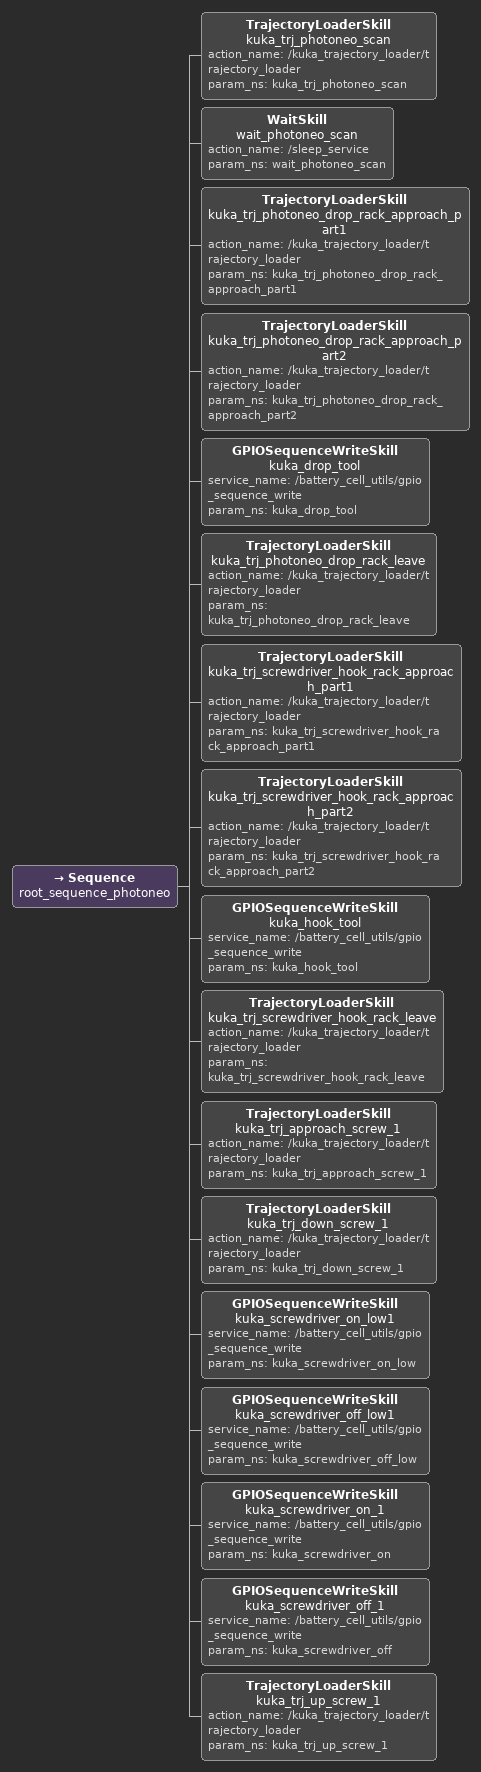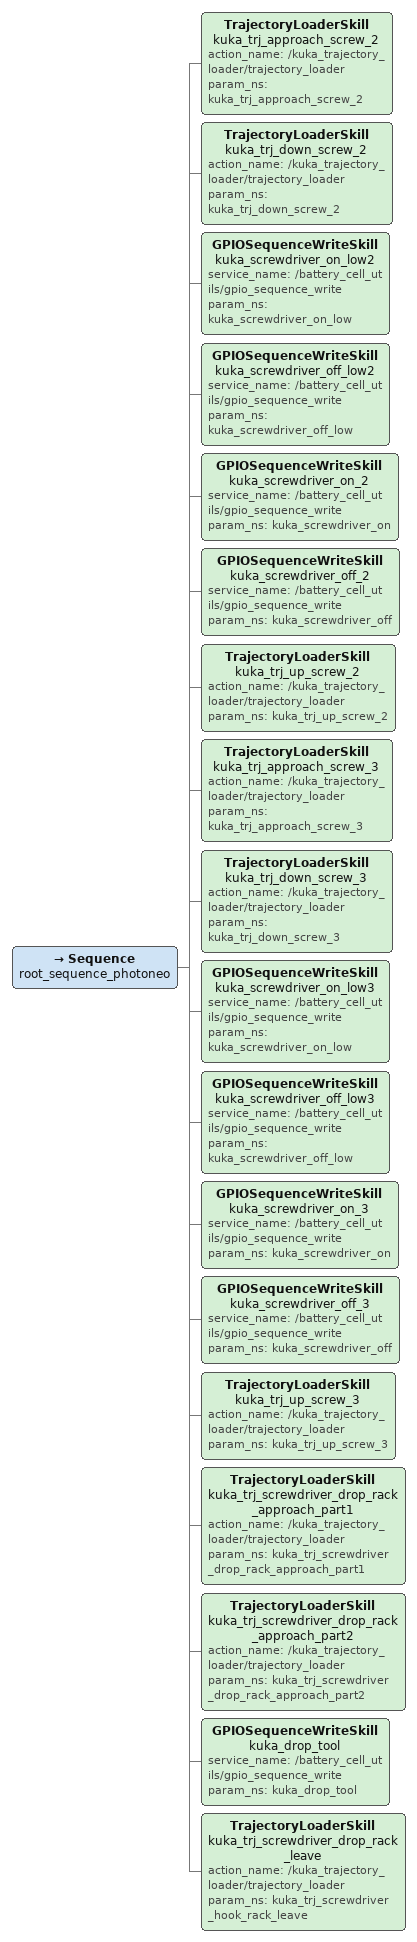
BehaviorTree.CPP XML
<Sequence name="root_sequence_photoneo">
    <TrajectoryLoaderSkill name="kuka_trj_photoneo_scan" action_name="/kuka_trajectory_loader/trajectory_loader" param_ns="kuka_trj_photoneo_scan"/>
    <WaitSkill name="wait_photoneo_scan" action_name="/sleep_service" param_ns="wait_photoneo_scan"/>

    <!-- Fast -->
    <TrajectoryLoaderSkill name="kuka_trj_photoneo_drop_rack_approach_part1" action_name="/kuka_trajectory_loader/trajectory_loader" param_ns="kuka_trj_photoneo_drop_rack_approach_part1"/>
    <!-- Slow -->
    <TrajectoryLoaderSkill name="kuka_trj_photoneo_drop_rack_approach_part2" action_name="/kuka_trajectory_loader/trajectory_loader" param_ns="kuka_trj_photoneo_drop_rack_approach_part2"/>

    <GPIOSequenceWriteSkill name="kuka_drop_tool" service_name="/battery_cell_utils/gpio_sequence_write" param_ns="kuka_drop_tool"/>
    <TrajectoryLoaderSkill name="kuka_trj_photoneo_drop_rack_leave" action_name="/kuka_trajectory_loader/trajectory_loader" param_ns="kuka_trj_photoneo_drop_rack_leave"/>

    <TrajectoryLoaderSkill name="kuka_trj_screwdriver_hook_rack_approach_part1" action_name="/kuka_trajectory_loader/trajectory_loader" param_ns="kuka_trj_screwdriver_hook_rack_approach_part1"/>
    <TrajectoryLoaderSkill name="kuka_trj_screwdriver_hook_rack_approach_part2" action_name="/kuka_trajectory_loader/trajectory_loader" param_ns="kuka_trj_screwdriver_hook_rack_approach_part2"/>
    <GPIOSequenceWriteSkill name="kuka_hook_tool" service_name="/battery_cell_utils/gpio_sequence_write" param_ns="kuka_hook_tool"/>
    <TrajectoryLoaderSkill name="kuka_trj_screwdriver_hook_rack_leave" action_name="/kuka_trajectory_loader/trajectory_loader" param_ns="kuka_trj_screwdriver_hook_rack_leave"/>

    <!-- Screw 1 -->
    <TrajectoryLoaderSkill name="kuka_trj_approach_screw_1" action_name="/kuka_trajectory_loader/trajectory_loader" param_ns="kuka_trj_approach_screw_1"/>
    <TrajectoryLoaderSkill name="kuka_trj_down_screw_1" action_name="/kuka_trajectory_loader/trajectory_loader" param_ns="kuka_trj_down_screw_1"/>
    <GPIOSequenceWriteSkill name="kuka_screwdriver_on_low1" service_name="/battery_cell_utils/gpio_sequence_write" param_ns="kuka_screwdriver_on_low"/>
    <GPIOSequenceWriteSkill name="kuka_screwdriver_off_low1" service_name="/battery_cell_utils/gpio_sequence_write" param_ns="kuka_screwdriver_off_low"/>
    <GPIOSequenceWriteSkill name="kuka_screwdriver_on_1" service_name="/battery_cell_utils/gpio_sequence_write" param_ns="kuka_screwdriver_on"/>
    <GPIOSequenceWriteSkill name="kuka_screwdriver_off_1" service_name="/battery_cell_utils/gpio_sequence_write" param_ns="kuka_screwdriver_off"/>
    <TrajectoryLoaderSkill name="kuka_trj_up_screw_1" action_name="/kuka_trajectory_loader/trajectory_loader" param_ns="kuka_trj_up_screw_1"/>

</Sequence>

<Sequence name="root_sequence_photoneo">
    <!-- Screw 2 -->
    <TrajectoryLoaderSkill name="kuka_trj_approach_screw_2" action_name="/kuka_trajectory_loader/trajectory_loader" param_ns="kuka_trj_approach_screw_2"/>
    <TrajectoryLoaderSkill name="kuka_trj_down_screw_2" action_name="/kuka_trajectory_loader/trajectory_loader" param_ns="kuka_trj_down_screw_2"/>
    <GPIOSequenceWriteSkill name="kuka_screwdriver_on_low2" service_name="/battery_cell_utils/gpio_sequence_write" param_ns="kuka_screwdriver_on_low"/>
    <GPIOSequenceWriteSkill name="kuka_screwdriver_off_low2" service_name="/battery_cell_utils/gpio_sequence_write" param_ns="kuka_screwdriver_off_low"/>
    <GPIOSequenceWriteSkill name="kuka_screwdriver_on_2" service_name="/battery_cell_utils/gpio_sequence_write" param_ns="kuka_screwdriver_on"/>
    <GPIOSequenceWriteSkill name="kuka_screwdriver_off_2" service_name="/battery_cell_utils/gpio_sequence_write" param_ns="kuka_screwdriver_off"/>
    <TrajectoryLoaderSkill name="kuka_trj_up_screw_2" action_name="/kuka_trajectory_loader/trajectory_loader" param_ns="kuka_trj_up_screw_2"/>

    <!-- Screw 3 -->
    <TrajectoryLoaderSkill name="kuka_trj_approach_screw_3" action_name="/kuka_trajectory_loader/trajectory_loader" param_ns="kuka_trj_approach_screw_3"/>
    <TrajectoryLoaderSkill name="kuka_trj_down_screw_3" action_name="/kuka_trajectory_loader/trajectory_loader" param_ns="kuka_trj_down_screw_3"/>
    <GPIOSequenceWriteSkill name="kuka_screwdriver_on_low3" service_name="/battery_cell_utils/gpio_sequence_write" param_ns="kuka_screwdriver_on_low"/>
    <GPIOSequenceWriteSkill name="kuka_screwdriver_off_low3" service_name="/battery_cell_utils/gpio_sequence_write" param_ns="kuka_screwdriver_off_low"/>
    <GPIOSequenceWriteSkill name="kuka_screwdriver_on_3" service_name="/battery_cell_utils/gpio_sequence_write" param_ns="kuka_screwdriver_on"/>
    <GPIOSequenceWriteSkill name="kuka_screwdriver_off_3" service_name="/battery_cell_utils/gpio_sequence_write" param_ns="kuka_screwdriver_off"/>
    <TrajectoryLoaderSkill name="kuka_trj_up_screw_3" action_name="/kuka_trajectory_loader/trajectory_loader" param_ns="kuka_trj_up_screw_3"/>

    <TrajectoryLoaderSkill name="kuka_trj_screwdriver_drop_rack_approach_part1" action_name="/kuka_trajectory_loader/trajectory_loader" param_ns="kuka_trj_screwdriver_drop_rack_approach_part1"/>
    <!-- Same of hook -->
    <TrajectoryLoaderSkill name="kuka_trj_screwdriver_drop_rack_approach_part2" action_name="/kuka_trajectory_loader/trajectory_loader" param_ns="kuka_trj_screwdriver_drop_rack_approach_part2"/>

    <GPIOSequenceWriteSkill name="kuka_drop_tool" service_name="/battery_cell_utils/gpio_sequence_write" param_ns="kuka_drop_tool"/>
    <!-- Same of hook -->
    <TrajectoryLoaderSkill name="kuka_trj_screwdriver_drop_rack_leave" action_name="/kuka_trajectory_loader/trajectory_loader" param_ns="kuka_trj_screwdriver_hook_rack_leave"/>

</Sequence>
